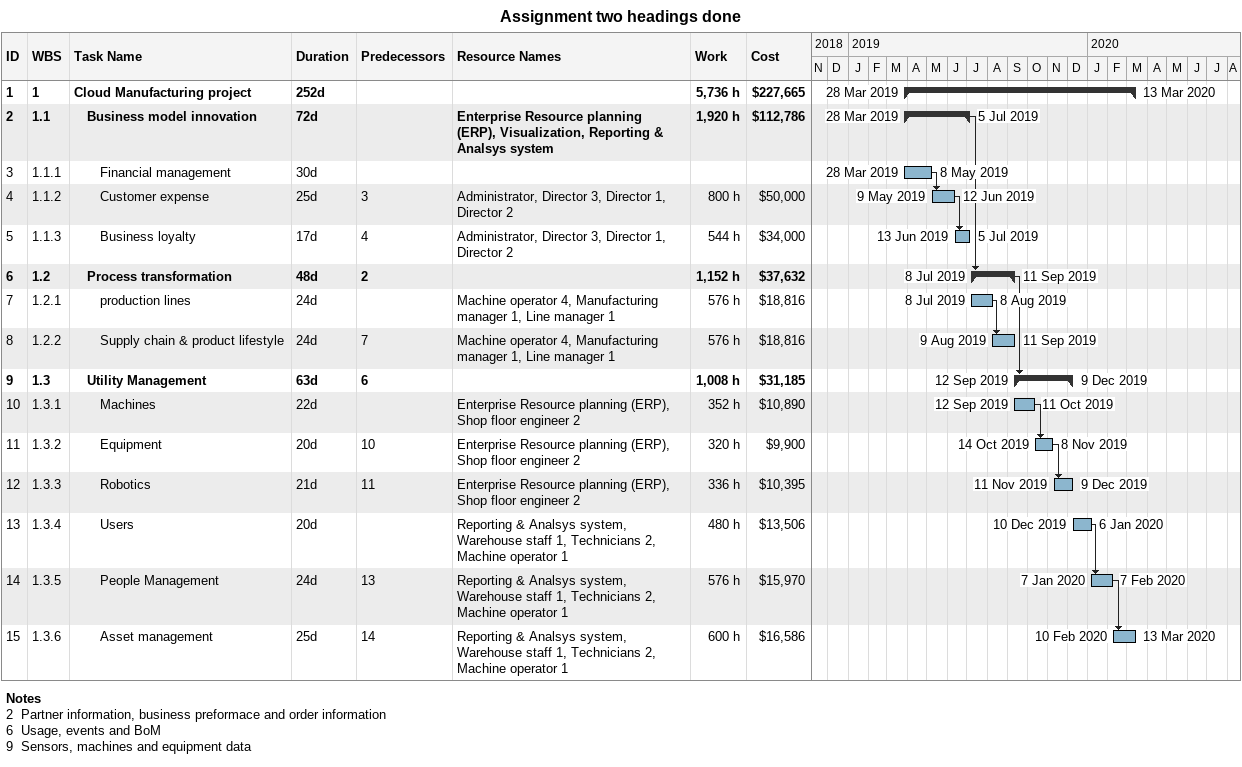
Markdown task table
Assignment two headings done

| ID | WBS | Task | Duration | Start | Finish | Predecessors | Resources | Work (h) | Cost ($) |
|---|---|---|---|---|---|---|---|---|---|
| 1 | 1 | **Cloud Manufacturing project** | 252d | 2019-03-28 | 2020-03-13 |  |  | 5736 | 227665 |
| 2 | 1.1 | **Business model innovation** | 72d | 2019-03-28 | 2019-07-05 |  | Enterprise Resource planning (ERP), Visualization, Reporting & Analsys system | 1920 | 112786 |
| 3 | 1.1.1 | Financial management | 30d | 2019-03-28 | 2019-05-08 |  |  |  |  |
| 4 | 1.1.2 | Customer expense | 25d | 2019-05-09 | 2019-06-12 | 3 | Administrator, Director 3, Director 1, Director 2 | 800 | 50000 |
| 5 | 1.1.3 | Business loyalty | 17d | 2019-06-13 | 2019-07-05 | 4 | Administrator, Director 3, Director 1, Director 2 | 544 | 34000 |
| 6 | 1.2 | **Process transformation** | 48d | 2019-07-08 | 2019-09-11 | 2 |  | 1152 | 37632 |
| 7 | 1.2.1 | production lines | 24d | 2019-07-08 | 2019-08-08 |  | Machine operator 4, Manufacturing manager 1, Line manager 1 | 576 | 18816 |
| 8 | 1.2.2 | Supply chain & product lifestyle | 24d | 2019-08-09 | 2019-09-11 | 7 | Machine operator 4, Manufacturing manager 1, Line manager 1 | 576 | 18816 |
| 9 | 1.3 | **Utility Management** | 63d | 2019-09-12 | 2019-12-09 | 6 |  | 1008 | 31185 |
| 10 | 1.3.1 | Machines | 22d | 2019-09-12 | 2019-10-11 |  | Enterprise Resource planning (ERP), Shop floor engineer 2 | 352 | 10890 |
| 11 | 1.3.2 | Equipment | 20d | 2019-10-14 | 2019-11-08 | 10 | Enterprise Resource planning (ERP), Shop floor engineer 2 | 320 | 9900 |
| 12 | 1.3.3 | Robotics | 21d | 2019-11-11 | 2019-12-09 | 11 | Enterprise Resource planning (ERP), Shop floor engineer 2 | 336 | 10395 |
| 13 | 1.3.4 | Users | 20d | 2019-12-10 | 2020-01-06 |  | Reporting & Analsys system, Warehouse staff 1, Technicians 2, Machine operator 1 | 480 | 13506 |
| 14 | 1.3.5 | People Management | 24d | 2020-01-07 | 2020-02-07 | 13 | Reporting & Analsys system, Warehouse staff 1, Technicians 2, Machine operator 1 | 576 | 15970 |
| 15 | 1.3.6 | Asset management | 25d | 2020-02-10 | 2020-03-13 | 14 | Reporting & Analsys system, Warehouse staff 1, Technicians 2, Machine operator 1 | 600 | 16586 |

Notes
- 2: Partner information, business preformace and order information
- 6: Usage, events and BoM
- 9: Sensors, machines and equipment data
